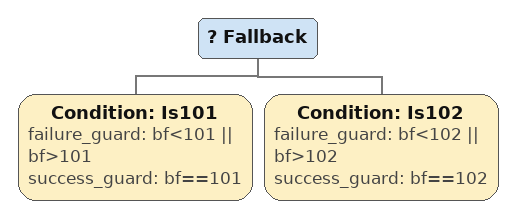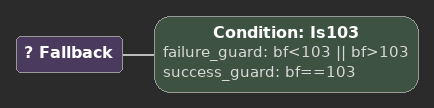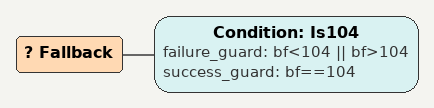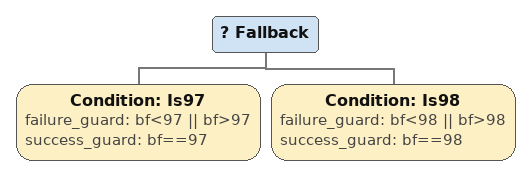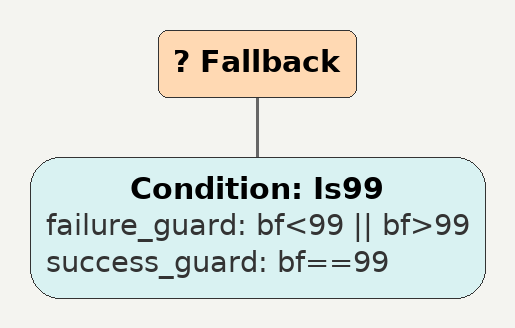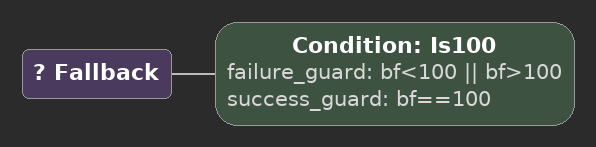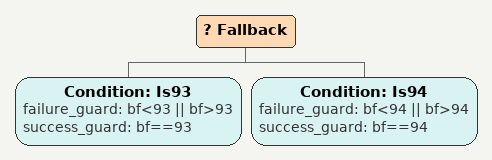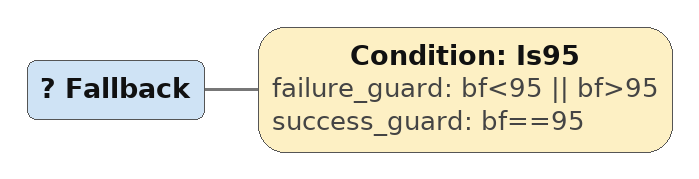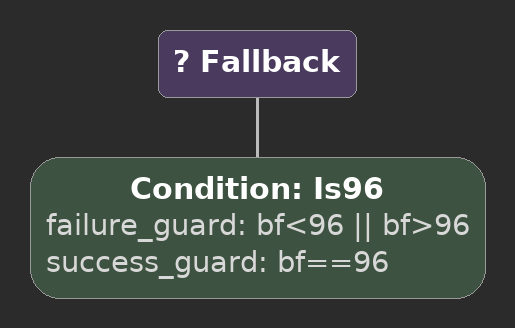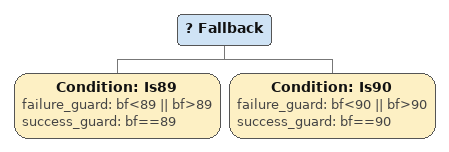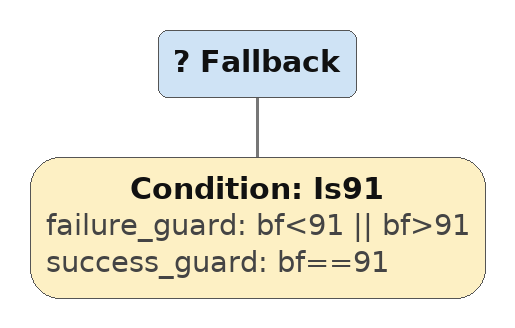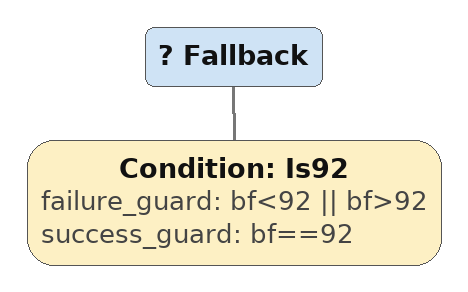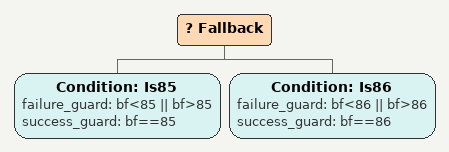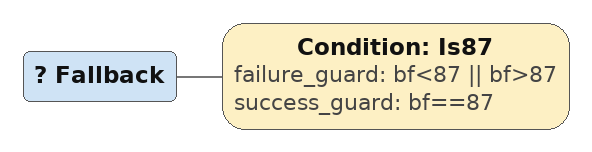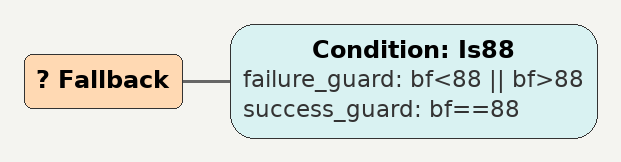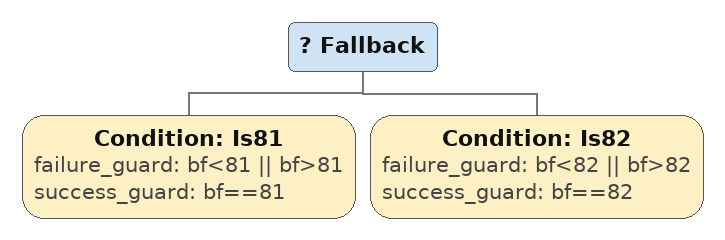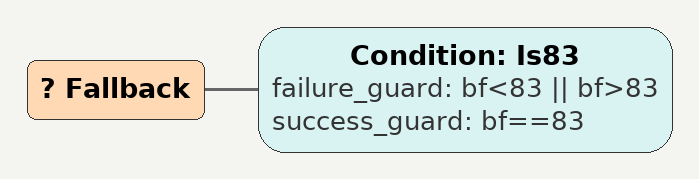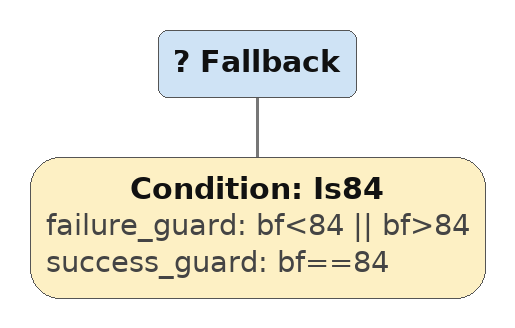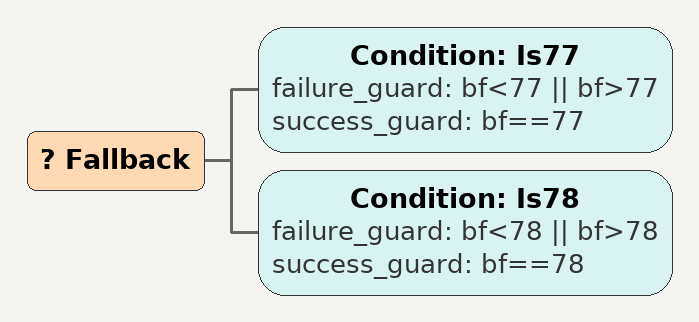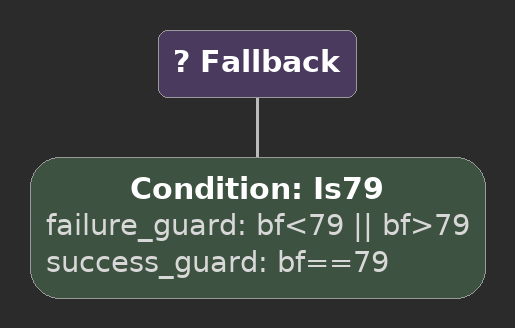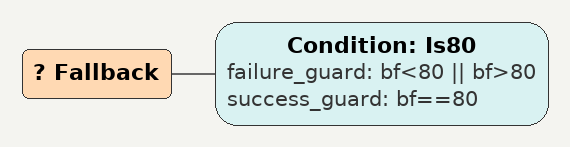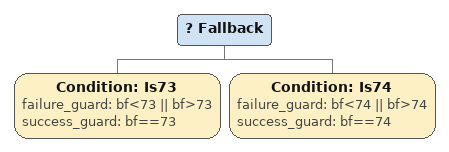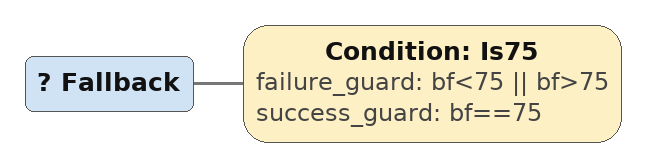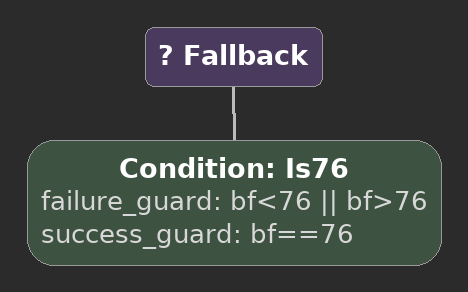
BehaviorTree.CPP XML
<Fallback>
    <Condition ID="Is101" failure_guard="bf&lt;101 || bf>101" success_guard="bf==101"/>
    <Condition ID="Is102" failure_guard="bf&lt;102 || bf>102" success_guard="bf==102"/>
        sequence100
        sequence
        children {
        } end_children
    } end_composite
</Fallback>

<Fallback>
    <Condition ID="Is103" failure_guard="bf&lt;103 || bf>103" success_guard="bf==103"/>
        sequence100
        sequence
        children {
        } end_children
    } end_composite
</Fallback>

<Fallback>
    <Condition ID="Is104" failure_guard="bf&lt;104 || bf>104" success_guard="bf==104"/>
        sequence100
        sequence
        children {
        } end_children
    } end_composite
</Fallback>

<Fallback>
    <Condition ID="Is97" failure_guard="bf&lt;97 || bf>97" success_guard="bf==97"/>
    <Condition ID="Is98" failure_guard="bf&lt;98 || bf>98" success_guard="bf==98"/>
        sequence96
        sequence
        children {
        } end_children
    } end_composite
</Fallback>

<Fallback>
    <Condition ID="Is99" failure_guard="bf&lt;99 || bf>99" success_guard="bf==99"/>
        sequence96
        sequence
        children {
        } end_children
    } end_composite
</Fallback>

<Fallback>
    <Condition ID="Is100" failure_guard="bf&lt;100 || bf>100" success_guard="bf==100"/>
        sequence96
        sequence
        children {
        } end_children
    } end_composite
</Fallback>

<Fallback>
    <Condition ID="Is93" failure_guard="bf&lt;93 || bf>93" success_guard="bf==93"/>
    <Condition ID="Is94" failure_guard="bf&lt;94 || bf>94" success_guard="bf==94"/>
        sequence92
        sequence
        children {
        } end_children
    } end_composite
</Fallback>

<Fallback>
    <Condition ID="Is95" failure_guard="bf&lt;95 || bf>95" success_guard="bf==95"/>
        sequence92
        sequence
        children {
        } end_children
    } end_composite
</Fallback>

<Fallback>
    <Condition ID="Is96" failure_guard="bf&lt;96 || bf>96" success_guard="bf==96"/>
        sequence92
        sequence
        children {
        } end_children
    } end_composite
</Fallback>

<Fallback>
    <Condition ID="Is89" failure_guard="bf&lt;89 || bf>89" success_guard="bf==89"/>
    <Condition ID="Is90" failure_guard="bf&lt;90 || bf>90" success_guard="bf==90"/>
        sequence88
        sequence
        children {
        } end_children
    } end_composite
</Fallback>

<Fallback>
    <Condition ID="Is91" failure_guard="bf&lt;91 || bf>91" success_guard="bf==91"/>
        sequence88
        sequence
        children {
        } end_children
    } end_composite
</Fallback>

<Fallback>
    <Condition ID="Is92" failure_guard="bf&lt;92 || bf>92" success_guard="bf==92"/>
        sequence88
        sequence
        children {
        } end_children
    } end_composite
</Fallback>

<Fallback>
    <Condition ID="Is85" failure_guard="bf&lt;85 || bf>85" success_guard="bf==85"/>
    <Condition ID="Is86" failure_guard="bf&lt;86 || bf>86" success_guard="bf==86"/>
        sequence84
        sequence
        children {
        } end_children
    } end_composite
</Fallback>

<Fallback>
    <Condition ID="Is87" failure_guard="bf&lt;87 || bf>87" success_guard="bf==87"/>
        sequence84
        sequence
        children {
        } end_children
    } end_composite
</Fallback>

<Fallback>
    <Condition ID="Is88" failure_guard="bf&lt;88 || bf>88" success_guard="bf==88"/>
        sequence84
        sequence
        children {
        } end_children
    } end_composite
</Fallback>

<Fallback>
    <Condition ID="Is81" failure_guard="bf&lt;81 || bf>81" success_guard="bf==81"/>
    <Condition ID="Is82" failure_guard="bf&lt;82 || bf>82" success_guard="bf==82"/>
        sequence80
        sequence
        children {
        } end_children
    } end_composite
</Fallback>

<Fallback>
    <Condition ID="Is83" failure_guard="bf&lt;83 || bf>83" success_guard="bf==83"/>
        sequence80
        sequence
        children {
        } end_children
    } end_composite
</Fallback>

<Fallback>
    <Condition ID="Is84" failure_guard="bf&lt;84 || bf>84" success_guard="bf==84"/>
        sequence80
        sequence
        children {
        } end_children
    } end_composite
</Fallback>

<Fallback>
    <Condition ID="Is77" failure_guard="bf&lt;77 || bf>77" success_guard="bf==77"/>
    <Condition ID="Is78" failure_guard="bf&lt;78 || bf>78" success_guard="bf==78"/>
        sequence76
        sequence
        children {
        } end_children
    } end_composite
</Fallback>

<Fallback>
    <Condition ID="Is79" failure_guard="bf&lt;79 || bf>79" success_guard="bf==79"/>
        sequence76
        sequence
        children {
        } end_children
    } end_composite
</Fallback>

<Fallback>
    <Condition ID="Is80" failure_guard="bf&lt;80 || bf>80" success_guard="bf==80"/>
        sequence76
        sequence
        children {
        } end_children
    } end_composite
</Fallback>

<Fallback>
    <Condition ID="Is73" failure_guard="bf&lt;73 || bf>73" success_guard="bf==73"/>
    <Condition ID="Is74" failure_guard="bf&lt;74 || bf>74" success_guard="bf==74"/>
        sequence72
        sequence
        children {
        } end_children
    } end_composite
</Fallback>

<Fallback>
    <Condition ID="Is75" failure_guard="bf&lt;75 || bf>75" success_guard="bf==75"/>
        sequence72
        sequence
        children {
        } end_children
    } end_composite
</Fallback>

<Fallback>
    <Condition ID="Is76" failure_guard="bf&lt;76 || bf>76" success_guard="bf==76"/>
        sequence72
        sequence
        children {
        } end_children
    } end_composite
</Fallback>
